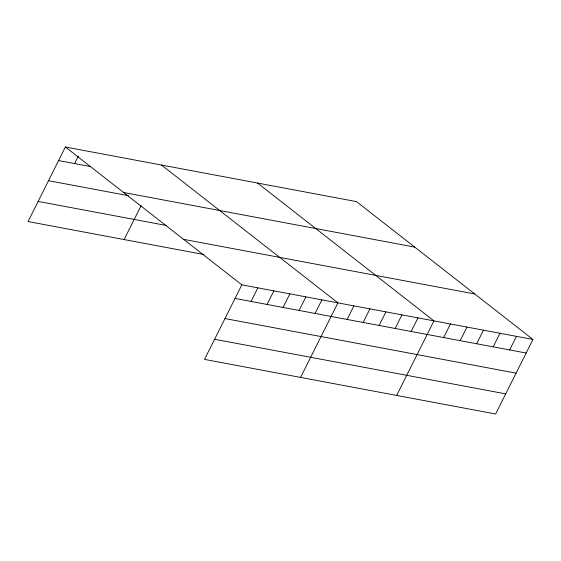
<?xml version="1.0" encoding="UTF-8"?>
<svg xmlns="http://www.w3.org/2000/svg" width="561" height="561" viewBox="0 0 561 561"><rect width="100%" height="100%" fill="white"/><g stroke="black" fill="none" stroke-linecap="round" stroke-linejoin="round"><path stroke-width="0.84" d="M532.95 339.454L241.84 284.848L204.513 359.391L495.622 413.997L532.95 339.454L356.487 201.609L65.378 147.003L28.05 221.546L204.176 254.582M74.592 163.581L78.365 156.042M124.114 239.561L141.113 205.628M251.048 301.432L257.85 287.856M267.064 304.434L273.859 290.857M283.074 307.435L289.869 293.859M299.083 310.443L305.885 296.86M315.093 313.445L321.895 299.869M300.577 377.413L337.904 302.87L161.449 165.018M347.119 319.447L353.914 305.871M363.128 322.456L369.93 308.88M379.138 325.457L385.94 311.881M395.147 328.458L401.949 314.882M411.164 331.467L417.959 317.884M396.641 395.435L433.969 320.892L257.513 183.04M443.667 337.561L450.469 323.985M460.167 340.653L466.962 327.077M476.661 343.753L483.463 330.177M493.161 346.845L499.956 333.269M509.654 349.938L516.457 336.362M58.582 160.579L90.602 166.589M123.609 192.493L414.719 247.099M48.505 180.698L128.56 195.712M38.127 201.427L166.217 225.452M183.608 239.358L474.718 293.964M235.038 298.431L526.148 353.03M224.961 318.543L516.078 373.149M214.583 339.272L505.699 393.878M65.378 147.003L241.84 284.848"/></g></svg>
